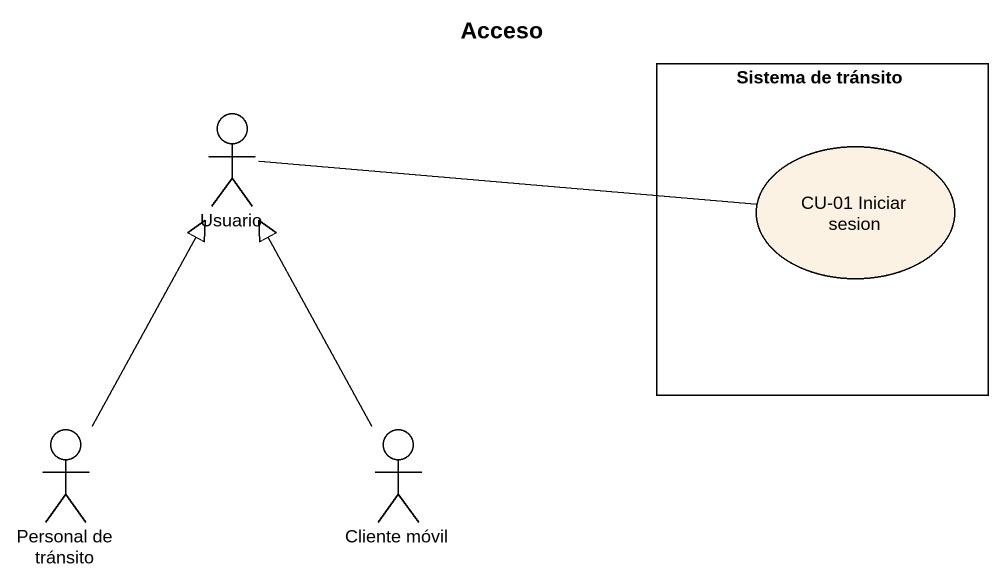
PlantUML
@startuml
title Acceso
rectangle "Sistema de tránsito" as Sistema_de_tránsito {
  usecase "CU-01 Iniciar sesion" as CU_01_Iniciar_sesion
}
actor Usuario
actor "Personal de tránsito" as Personal_de_tránsito
actor "Cliente móvil" as Cliente_móvil
Usuario -right- CU_01_Iniciar_sesion
Personal_de_tránsito -up-|> Usuario
Cliente_móvil -up-|> Usuario
@enduml
